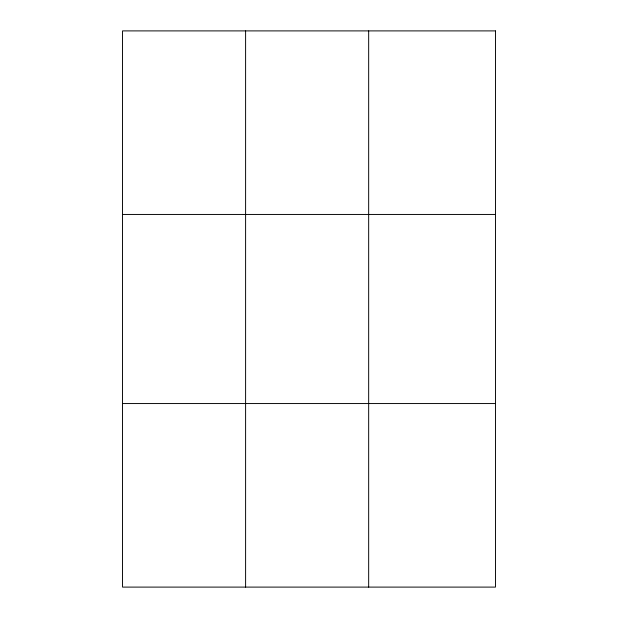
<?xml version="1.0" encoding="UTF-8"?>
<svg xmlns="http://www.w3.org/2000/svg" width="618" height="618" viewBox="0 0 618 618"><rect width="100%" height="100%" fill="white"/><g stroke="black" fill="none" stroke-linecap="round" stroke-linejoin="round"><path stroke-width="0.93" d="M245.601 587.1L245.601 30.9M368.668 587.1L368.668 30.9M122.534 214.446L495.466 214.446M122.534 403.554L495.466 403.554M495.466 30.9L495.466 587.1L122.534 587.1L122.534 30.9L495.466 30.9"/></g></svg>
